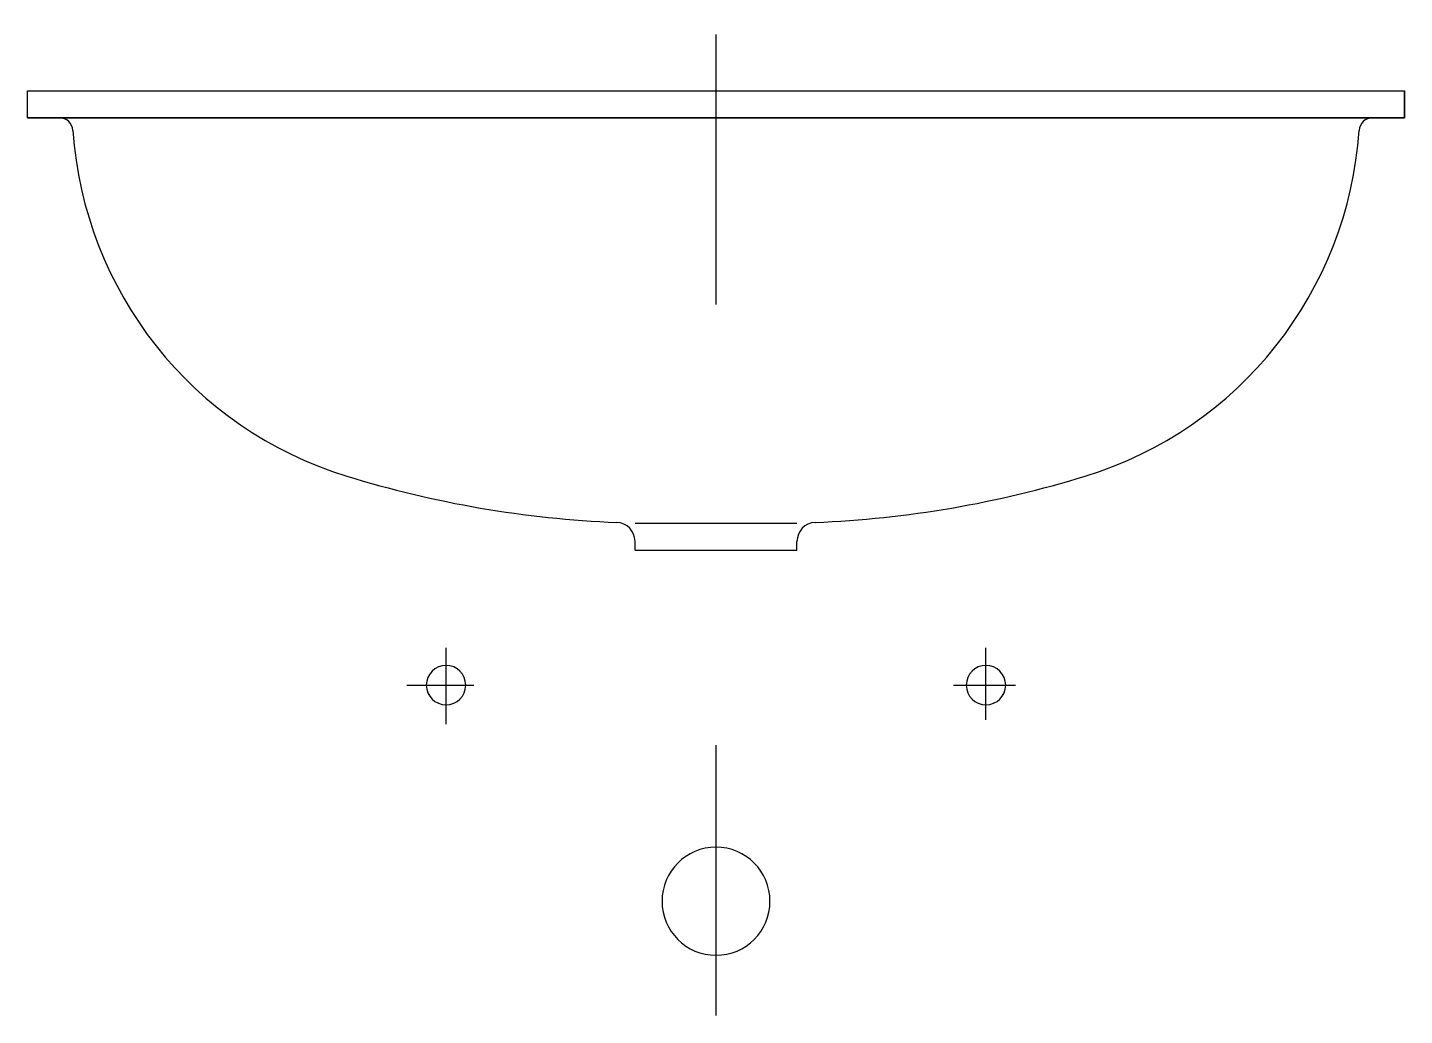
# Model space of a CAD drawing. Extents: x -5.102 to -4.592, y 505.797 to 506.162.
import ezdxf

# ---------------------------------------------------------------- set-up
doc = ezdxf.new("R2010")
doc.units = 0
doc.header["$LTSCALE"] = 0.2
doc.header["$MEASUREMENT"] = 0
for name, pattern in [('AXES', [0.54, 0.3, -0.08, 0.08, -0.08]), ('CACHE', [0.24, 0.12, -0.12]), ('CONTINU', [0])]:
    doc.linetypes.add(name, pattern=pattern)
doc.layers.get('0').update_dxf_attribs({"linetype": 'CONTINUOUS'})
doc.layers.add('DECA_EIXOS', color=5, linetype='AXES')

msp = doc.modelspace()

# ---------------------------------------------------------------- linework, layer by layer
at = {"linetype": 'CONTINU'}
for points in [[(-5.10173, 506.12887), (-5.10173, 506.13887)], [(-5.10173, 506.13887), (-4.59173, 506.13887)], [(-4.59173, 506.12887), (-4.59173, 506.13887)], [(-5.10173, 506.12887), (-4.59173, 506.12887)], [(-4.87673, 505.9788), (-4.81673, 505.9788)], [(-4.87673, 505.96887), (-4.87673, 505.97209)], [(-4.81673, 505.96887), (-4.81673, 505.97207)], [(-4.87673, 505.96887), (-4.81673, 505.96887)]]:
    msp.add_lwpolyline(points, dxfattribs=at)
at = {"linetype": 'CONTINUOUS'}
msp.add_lwpolyline([(-5.10173, 506.13887), (-4.59173, 506.13887), (-4.59173, 506.12887), (-5.10173, 506.12887)], close=True, dxfattribs=at)
at = {"linetype": 'CONTINU'}
for points in [[(-5.08492, 506.1242, 0.394687), (-5.08991, 506.12887)], [(-5.08492, 506.1242, 0.310906), (-4.98352, 505.99621)], [(-4.70994, 505.99621, 0.310906), (-4.60854, 506.1242)], [(-4.60355, 506.12887, 0.394679), (-4.60854, 506.1242)], [(-4.98352, 505.99621, 0.064281), (-4.88344, 505.97908)], [(-4.81002, 505.97908, 0.064281), (-4.70994, 505.99621)], [(-4.87673, 505.97209, 0.403127), (-4.88344, 505.97908)], [(-4.81002, 505.97908, 0.403914), (-4.81673, 505.97207)], [(-4.94673, 505.92617, 1), (-4.94673, 505.91157)], [(-4.94673, 505.91157, 1), (-4.94673, 505.92617)], [(-4.74673, 505.92617, 1), (-4.74673, 505.91157)], [(-4.74673, 505.91157, 1), (-4.74673, 505.92617)]]:
    msp.add_lwpolyline(points, format="xyb", dxfattribs=at)
at = {"linetype": 'CACHE'}
for points in [[(-4.84673, 505.85887, 1), (-4.84673, 505.81887)], [(-4.84673, 505.81887, 1), (-4.84673, 505.85887)]]:
    msp.add_lwpolyline(points, format="xyb", dxfattribs=at)
at = {"layer": 'DECA_EIXOS'}
for points in [[(-4.84673, 506.0597), (-4.84673, 506.16227)], [(-4.84673, 505.7966), (-4.84673, 505.98262)], [(-4.94673, 505.90445), (-4.94673, 505.93271)], [(-4.74673, 505.90597), (-4.74673, 505.93271)], [(-4.96125, 505.91887), (-4.93647, 505.91887)], [(-4.75871, 505.91887), (-4.7358, 505.91887)]]:
    msp.add_lwpolyline(points, dxfattribs=at)

doc.saveas('drawing.dxf')
